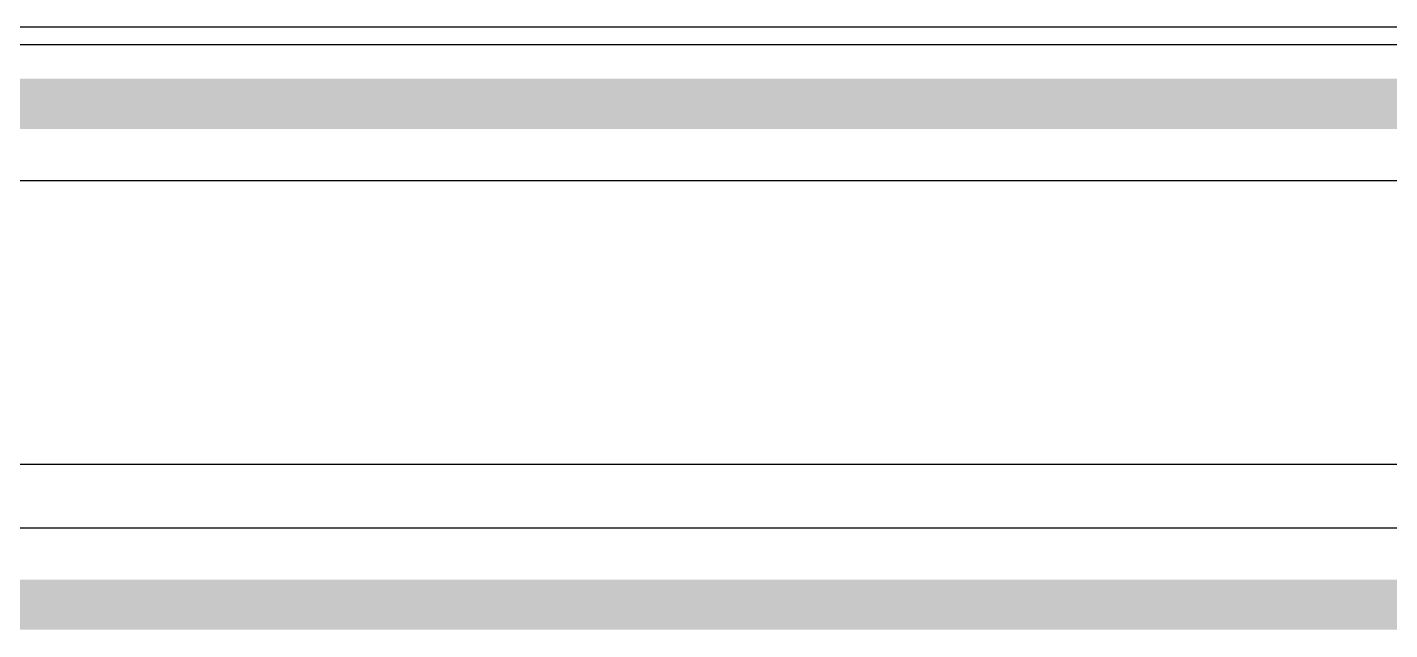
# Model space of a CAD drawing. Header units: inches. Extents: x -27 to 142, y -1 to 42.
# Drawn here: x 18.56 to 24, y -1 to 1.41 of the extents above; entities that cross this region are included whole.
import ezdxf

# ---------------------------------------------------------------- set-up
doc = ezdxf.new("R2010")
doc.units = ezdxf.units.IN
for name, color, linetype in [('Bottom Layer', 5, 'Continuous'), ('Keep-Out Layer', 6, 'Continuous'), ('Mechanical 1', 6, 'Continuous'), ('Top Layer', 1, 'Continuous'), ('Top Solder', 216, 'Continuous')]:
    doc.layers.add(name, color=color, linetype=linetype)

msp = doc.modelspace()

# ---------------------------------------------------------------- linework, layer by layer
at = {"layer": 'Bottom Layer'}
for p, q in [((45.9233, 1.4059), (3.3267, 1.4059)), ((3.2, 0.7941), (46.05, 0.7941)), ((72.2956, -0.5941), (-19.8043, -0.5941))]:
    msp.add_line(p, q, dxfattribs=at)
msp.add_lwpolyline([(3.2, 1.1, 0.2, 0.2, 0), (46.05, 1.1, 0.2, 0.2, 0)], format="xyseb", dxfattribs=at)
at = {"layer": 'Keep-Out Layer'}
msp.add_lwpolyline([(-20.0389, -0.9, 0.2, 0.2, 0), (135.8253, -0.9, 0.2, 0.2, 0)], format="xyseb", dxfattribs=at)
at = {"layer": 'Mechanical 1'}
msp.add_lwpolyline([(-20.0389, -0.9, 0.2, 0.2, 0), (135.8253, -0.9, 0.2, 0.2, 0)], format="xyseb", dxfattribs=at)
at = {"layer": 'Top Layer'}
msp.add_line((135.5905, -0.5941), (-19.8043, -0.5941), dxfattribs=at)
at = {"layer": 'Top Solder'}
for p, q in [((3.9459, 1.3367), (33.0537, 1.3367)), ((135.38, -0.34), (-19.5787, -0.34))]:
    msp.add_line(p, q, dxfattribs=at)

doc.saveas('drawing.dxf')
